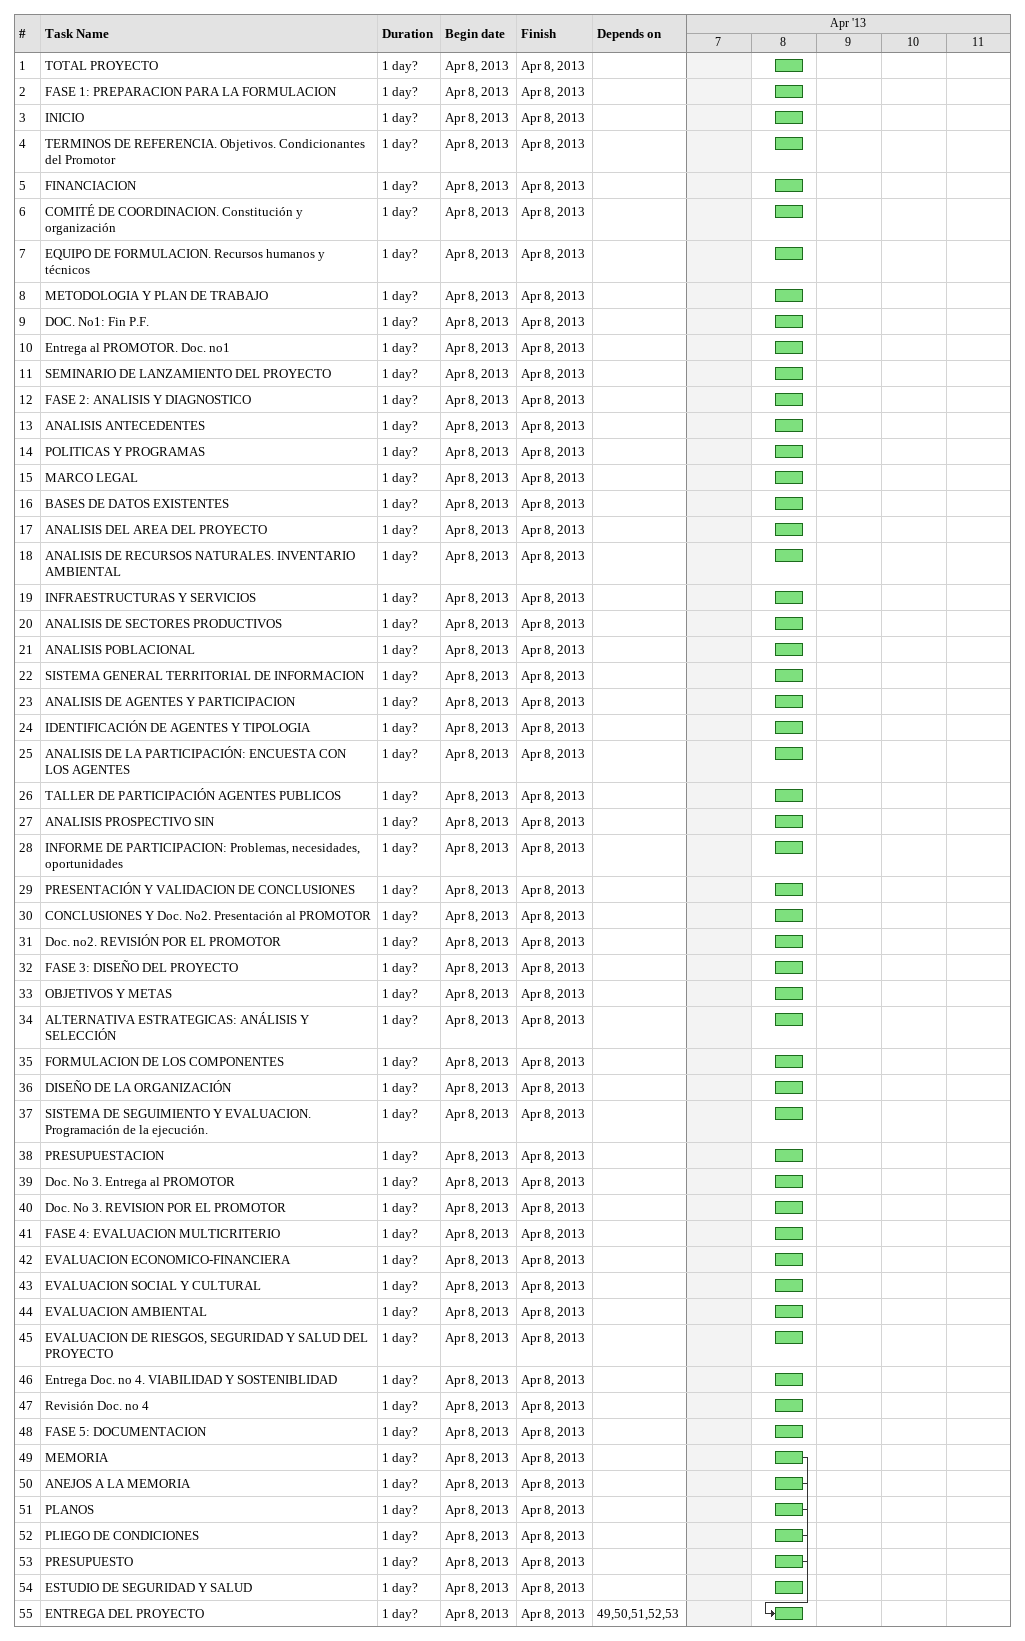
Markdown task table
| ID | Task | Duration | Start | Finish | Predecessors |
|---|---|---|---|---|---|
| 1 | TOTAL PROYECTO | 1d? | 2013-04-08 | 2013-04-08 |  |
| 2 | FASE 1: PREPARACION PARA LA FORMULACION | 1d? | 2013-04-08 | 2013-04-08 |  |
| 3 | INICIO | 1d? | 2013-04-08 | 2013-04-08 |  |
| 4 | TERMINOS DE REFERENCIA. Objetivos. Condicionantes del Promotor | 1d? | 2013-04-08 | 2013-04-08 |  |
| 5 | FINANCIACION | 1d? | 2013-04-08 | 2013-04-08 |  |
| 6 | COMITÉ DE COORDINACION. Constitución y organización | 1d? | 2013-04-08 | 2013-04-08 |  |
| 7 | EQUIPO DE FORMULACION. Recursos humanos y técnicos | 1d? | 2013-04-08 | 2013-04-08 |  |
| 8 | METODOLOGIA Y PLAN DE TRABAJO | 1d? | 2013-04-08 | 2013-04-08 |  |
| 9 | DOC. No1: Fin P.F. | 1d? | 2013-04-08 | 2013-04-08 |  |
| 10 | Entrega al PROMOTOR. Doc. no1 | 1d? | 2013-04-08 | 2013-04-08 |  |
| 11 | SEMINARIO DE LANZAMIENTO DEL PROYECTO | 1d? | 2013-04-08 | 2013-04-08 |  |
| 12 | FASE 2: ANALISIS Y DIAGNOSTICO | 1d? | 2013-04-08 | 2013-04-08 |  |
| 13 | ANALISIS ANTECEDENTES | 1d? | 2013-04-08 | 2013-04-08 |  |
| 14 | POLITICAS Y PROGRAMAS | 1d? | 2013-04-08 | 2013-04-08 |  |
| 15 | MARCO LEGAL | 1d? | 2013-04-08 | 2013-04-08 |  |
| 16 | BASES DE DATOS EXISTENTES | 1d? | 2013-04-08 | 2013-04-08 |  |
| 17 | ANALISIS DEL AREA DEL PROYECTO | 1d? | 2013-04-08 | 2013-04-08 |  |
| 18 | ANALISIS DE RECURSOS NATURALES. INVENTARIO AMBIENTAL | 1d? | 2013-04-08 | 2013-04-08 |  |
| 19 | INFRAESTRUCTURAS Y SERVICIOS | 1d? | 2013-04-08 | 2013-04-08 |  |
| 20 | ANALISIS DE SECTORES PRODUCTIVOS | 1d? | 2013-04-08 | 2013-04-08 |  |
| 21 | ANALISIS POBLACIONAL | 1d? | 2013-04-08 | 2013-04-08 |  |
| 22 | SISTEMA GENERAL TERRITORIAL DE INFORMACION | 1d? | 2013-04-08 | 2013-04-08 |  |
| 23 | ANALISIS DE AGENTES Y PARTICIPACION | 1d? | 2013-04-08 | 2013-04-08 |  |
| 24 | IDENTIFICACIÓN DE AGENTES Y TIPOLOGIA | 1d? | 2013-04-08 | 2013-04-08 |  |
| 25 | ANALISIS DE LA PARTICIPACIÓN: ENCUESTA CON LOS AGENTES | 1d? | 2013-04-08 | 2013-04-08 |  |
| 26 | TALLER DE PARTICIPACIÓN AGENTES PUBLICOS | 1d? | 2013-04-08 | 2013-04-08 |  |
| 27 | ANALISIS PROSPECTIVO SIN | 1d? | 2013-04-08 | 2013-04-08 |  |
| 28 | INFORME DE PARTICIPACION: Problemas, necesidades, oportunidades | 1d? | 2013-04-08 | 2013-04-08 |  |
| 29 | PRESENTACIÓN Y VALIDACION DE CONCLUSIONES | 1d? | 2013-04-08 | 2013-04-08 |  |
| 30 | CONCLUSIONES Y Doc. No2. Presentación al PROMOTOR | 1d? | 2013-04-08 | 2013-04-08 |  |
| 31 | Doc. no2. REVISIÓN POR EL PROMOTOR | 1d? | 2013-04-08 | 2013-04-08 |  |
| 32 | FASE 3: DISEÑO DEL PROYECTO | 1d? | 2013-04-08 | 2013-04-08 |  |
| 33 | OBJETIVOS Y METAS | 1d? | 2013-04-08 | 2013-04-08 |  |
| 34 | ALTERNATIVA ESTRATEGICAS: ANÁLISIS Y SELECCIÓN | 1d? | 2013-04-08 | 2013-04-08 |  |
| 35 | FORMULACION DE LOS COMPONENTES | 1d? | 2013-04-08 | 2013-04-08 |  |
| 36 | DISEÑO DE LA ORGANIZACIÓN | 1d? | 2013-04-08 | 2013-04-08 |  |
| 37 | SISTEMA DE SEGUIMIENTO Y EVALUACION. Programación de la ejecución. | 1d? | 2013-04-08 | 2013-04-08 |  |
| 38 | PRESUPUESTACION | 1d? | 2013-04-08 | 2013-04-08 |  |
| 39 | Doc. No 3. Entrega al PROMOTOR | 1d? | 2013-04-08 | 2013-04-08 |  |
| 40 | Doc. No 3. REVISION POR EL PROMOTOR | 1d? | 2013-04-08 | 2013-04-08 |  |
| 41 | FASE 4: EVALUACION MULTICRITERIO | 1d? | 2013-04-08 | 2013-04-08 |  |
| 42 | EVALUACION ECONOMICO-FINANCIERA | 1d? | 2013-04-08 | 2013-04-08 |  |
| 43 | EVALUACION SOCIAL Y CULTURAL | 1d? | 2013-04-08 | 2013-04-08 |  |
| 44 | EVALUACION AMBIENTAL | 1d? | 2013-04-08 | 2013-04-08 |  |
| 45 | EVALUACION DE RIESGOS, SEGURIDAD Y SALUD DEL PROYECTO | 1d? | 2013-04-08 | 2013-04-08 |  |
| 46 | Entrega Doc. no 4. VIABILIDAD Y SOSTENIBLIDAD | 1d? | 2013-04-08 | 2013-04-08 |  |
| 47 | Revisión Doc. no 4 | 1d? | 2013-04-08 | 2013-04-08 |  |
| 48 | FASE 5: DOCUMENTACION | 1d? | 2013-04-08 | 2013-04-08 |  |
| 49 | MEMORIA | 1d? | 2013-04-08 | 2013-04-08 |  |
| 50 | ANEJOS A LA MEMORIA | 1d? | 2013-04-08 | 2013-04-08 |  |
| 51 | PLANOS | 1d? | 2013-04-08 | 2013-04-08 |  |
| 52 | PLIEGO DE CONDICIONES | 1d? | 2013-04-08 | 2013-04-08 |  |
| 53 | PRESUPUESTO | 1d? | 2013-04-08 | 2013-04-08 |  |
| 54 | ESTUDIO DE SEGURIDAD Y SALUD | 1d? | 2013-04-08 | 2013-04-08 |  |
| 55 | ENTREGA DEL PROYECTO | 1d? | 2013-04-08 | 2013-04-08 | 49, 50, 51, 52, 53 |
